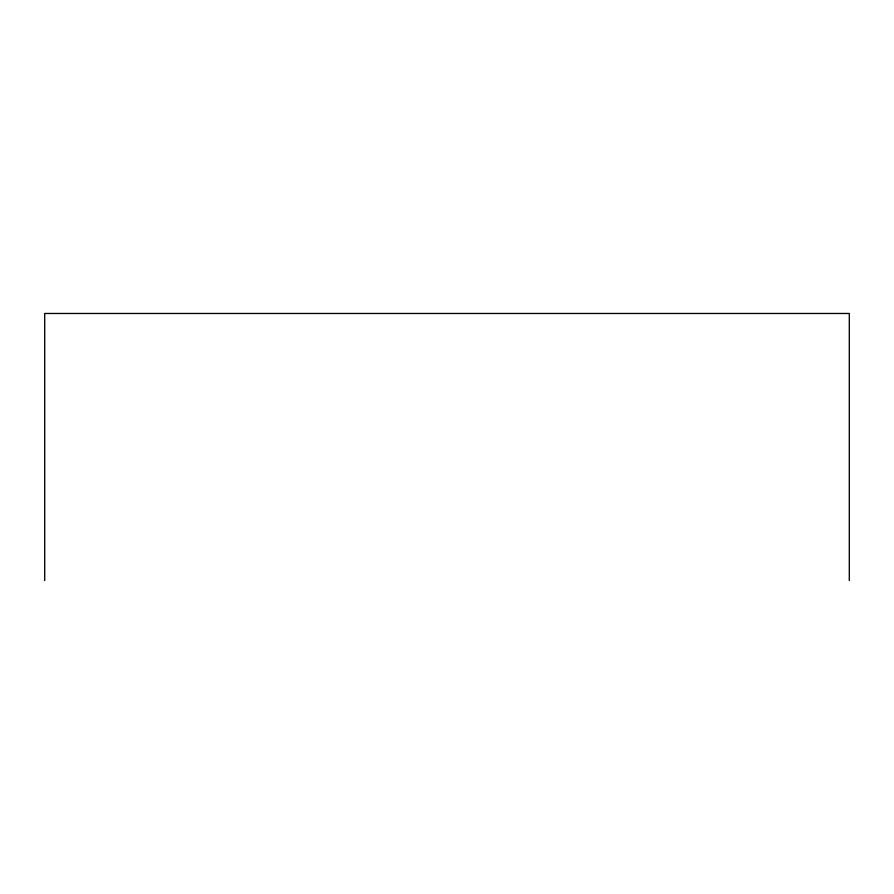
<?xml version="1.0" encoding="UTF-8"?>
<svg xmlns="http://www.w3.org/2000/svg" width="894" height="894" viewBox="0 0 894 894"><rect width="100%" height="100%" fill="white"/><g stroke="black" fill="none" stroke-linecap="round" stroke-linejoin="round"><path stroke-width="1.34" d="M849.3 580.53L849.3 313.47L44.7 313.47L44.7 580.53"/></g></svg>
